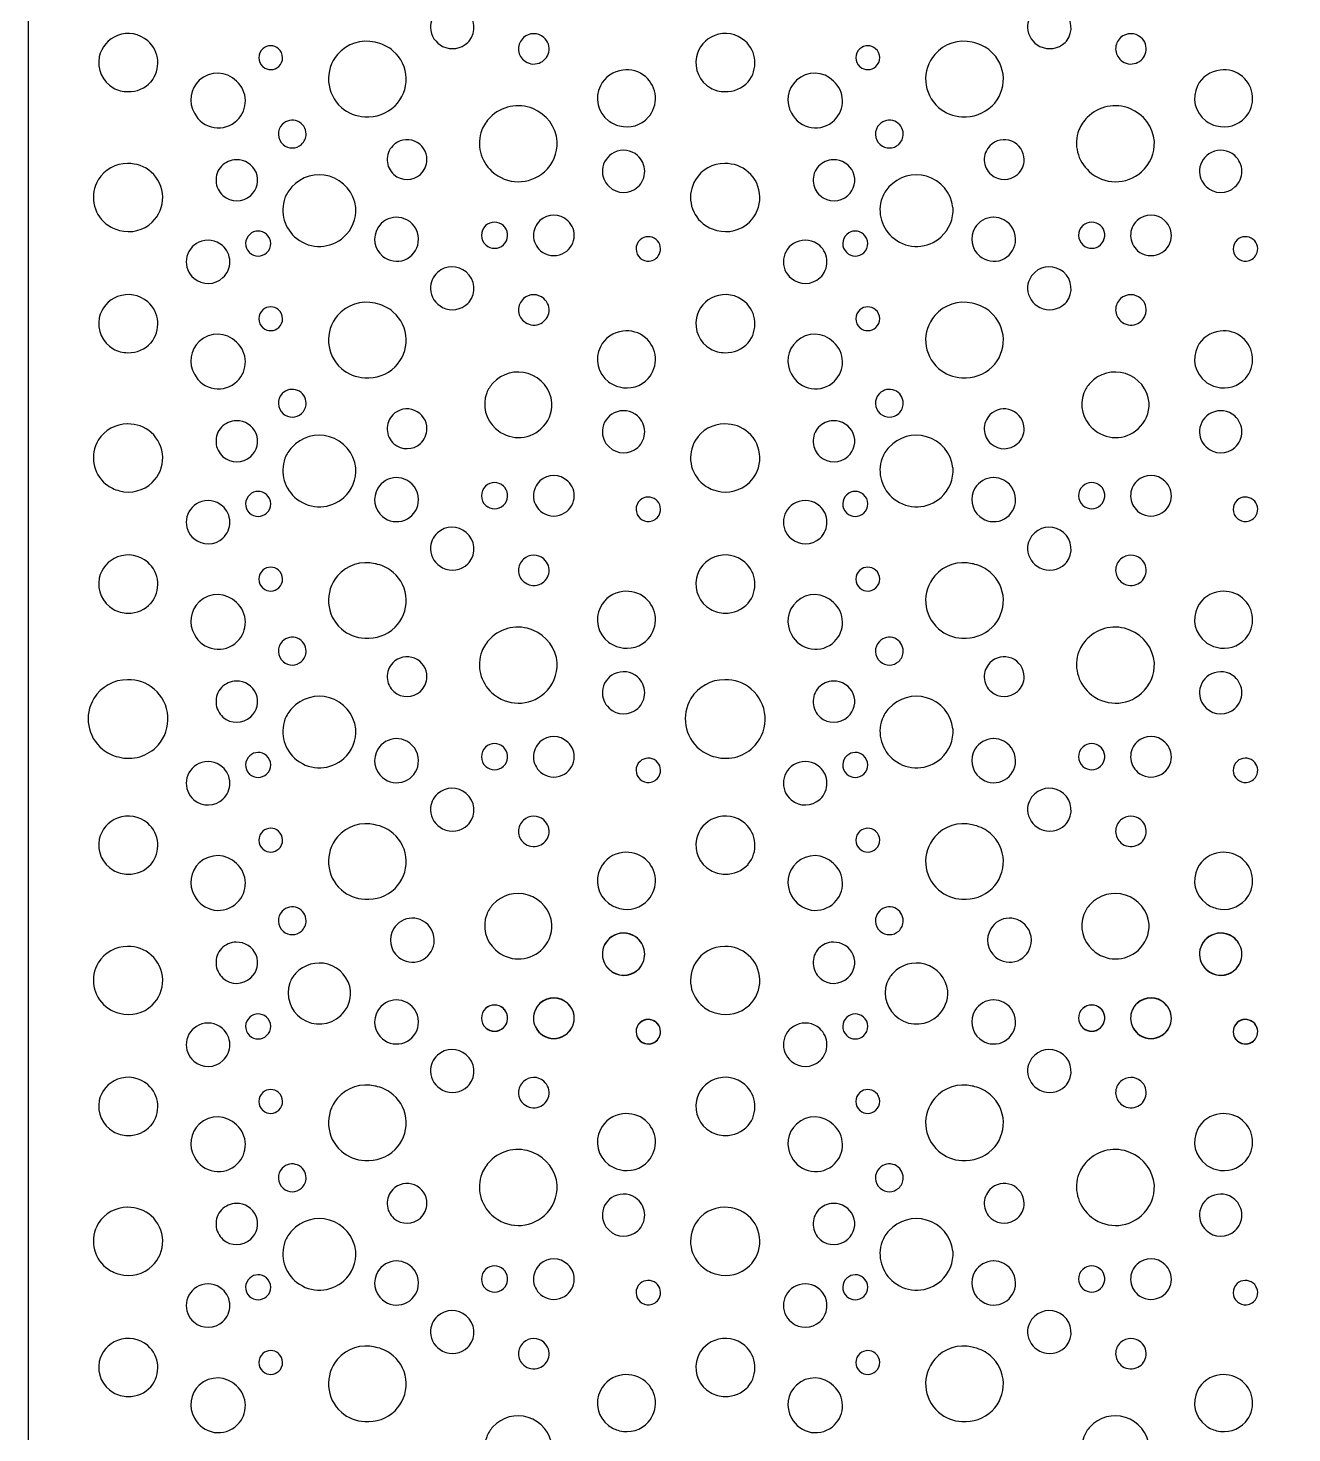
# Model space of a CAD drawing. Header units: millimetres. Extents: x -250 to 750, y -1000 to 1000.
# Drawn here: x -250 to 240, y -13 to 531 of the extents above; entities that cross this region are included whole.
import ezdxf

# ---------------------------------------------------------------- set-up
doc = ezdxf.new("R2010")
doc.units = ezdxf.units.MM
doc.layers.add('Image', color=70, linetype='Continuous')

msp = doc.modelspace()

# ---------------------------------------------------------------- linework, layer by layer
at = {"layer": 'Image'}
msp.add_lwpolyline([(250, 1000), (-250, 1000), (-250, -1000), (250, -1000), (750, -1000), (750, 1000)], close=True, dxfattribs=at)
for points in [[(-78.98, 526.01, 0.405748), (-80.11, 537.71, 0.3758), (-91.25, 537.54, 0.214558), (-94.04, 531.21, 0.27055), (-89.27, 523.98, 0.316894), (-79.46, 525.51, 0.018749), (-79.01, 525.97, 0.004342)], [(152.54, 526.01, 0.405748), (151.41, 537.71, 0.3758), (140.27, 537.54, 0.214558), (137.48, 531.21, 0.27055), (142.25, 523.98, 0.316894), (152.06, 525.51, 0.018749), (152.5, 525.97, 0.004342)], [(-202.33, 510.25, 0.405853), (-203.61, 526.11, 0.279188), (-215.31, 528.18, 0.258026), (-222.39, 519.93, 0.32343), (-217, 507.92, 0.132782), (-211.3, 506.42, 0.219067), (-202.36, 510.21, 0.002937)], [(-50.05, 527.41, 0.382886), (-57.93, 527.36, 0.448892), (-57.84, 518.58, 0.274981), (-51.9, 517.5, 0.258431), (-48.14, 521.68, 0.280999)], [(29.19, 510.25, 0.405853), (27.91, 526.11, 0.279188), (16.21, 528.18, 0.258026), (9.13, 519.93, 0.32343), (14.52, 507.92, 0.132782), (20.21, 506.42, 0.219067), (29.16, 510.21, 0.002937)], [(181.47, 527.41, 0.382886), (173.59, 527.36, 0.448892), (173.68, 518.58, 0.274981), (179.62, 517.5, 0.258431), (183.38, 521.68, 0.280999)], [(-158.92, 516.04, 0.375812), (-152.82, 516.2, 0.447222), (-152.92, 523.07, 0.375373), (-159.01, 523.05, 0.452768), (-158.98, 516.1, 0.005603)], [(-107.74, 500.91, 0.438656), (-108.39, 522.17, 0.120095), (-114.51, 525.31, 0.014466), (-115.48, 525.57, 0.28048), (-130, 520.85, 0.411899), (-128.52, 500.31, 0.170578), (-119.47, 496.7, 0.213874)], [(72.6, 516.04, 0.375812), (78.7, 516.2, 0.447222), (78.6, 523.07, 0.375373), (72.51, 523.05, 0.452768), (72.54, 516.1, 0.005603)], [(123.78, 500.91, 0.438656), (123.13, 522.17, 0.120095), (117.01, 525.31, 0.014466), (116.04, 525.57, 0.28048), (101.52, 520.85, 0.411899), (103, 500.31, 0.170578), (112.05, 496.7, 0.213874)], [(-169.2, 510.53, 0.404601), (-183.61, 510.81, 0.350497), (-185.5, 498.07, 0.505959), (-168.88, 495.37, 0.432637)], [(-19.37, 514.77, 0.258414), (-28.12, 508.71, 0.358384), (-24.95, 495.14, 0.107007), (-20.73, 493.16, 0.28418), (-9.56, 496.49, 0.421069), (-10.66, 512.25, 0.213685)], [(62.31, 510.53, 0.404601), (47.91, 510.81, 0.350497), (46.02, 498.07, 0.505959), (62.64, 495.37, 0.432637)], [(212.15, 514.77, 0.258414), (203.39, 508.71, 0.358384), (206.57, 495.14, 0.107007), (210.79, 493.16, 0.28418), (221.96, 496.49, 0.421069), (220.86, 512.25, 0.213685)], [(-70.14, 475.54, 0.387942), (-49.81, 475.37, 0.222596), (-44.84, 487.08, 0.281722), (-54.3, 499.85, 0.302068), (-70.85, 496.46, 0.097168), (-74.1, 491.59, 0.311024)], [(161.37, 475.54, 0.387942), (181.71, 475.37, 0.222596), (186.68, 487.08, 0.281722), (177.22, 499.85, 0.302068), (160.67, 496.46, 0.097168), (157.42, 491.59, 0.311024)], [(-142.19, 489.99, 0.303753), (-145.53, 494.96, 0.30743), (-151.47, 493.72, 0.429304), (-151.13, 485.93, 0.379896), (-143.96, 486, 0.212097)], [(89.32, 489.99, 0.303753), (85.99, 494.96, 0.30743), (80.05, 493.72, 0.429304), (80.39, 485.93, 0.379896), (87.55, 486, 0.212097)], [(-95.35, 480.08, 0.303753), (-100.13, 487.21, 0.30743), (-108.63, 485.43, 0.429304), (-108.15, 474.28, 0.379896), (-97.89, 474.37, 0.212097)], [(136.17, 480.08, 0.303753), (131.39, 487.21, 0.30743), (122.88, 485.43, 0.429304), (123.36, 474.28, 0.379896), (133.63, 474.37, 0.212097)], [(-175.07, 477.54, 0.417496), (-174.44, 466.12, 0.381505), (-163.68, 466.17, 0.315493), (-161.6, 475.16, 0.301126), (-169.3, 480.05, 0.197071), (-175.04, 477.57, 0.002875)], [(-24.77, 469.64, 0.393942), (-13.6, 469.47, 0.448353), (-13.69, 481.65, 0.303845), (-22.74, 482.83, 0.268791), (-27.33, 476.18, 0.229137)], [(56.45, 477.54, 0.417496), (57.08, 466.12, 0.381505), (67.84, 466.17, 0.315493), (69.92, 475.16, 0.301126), (62.22, 480.05, 0.197071), (56.47, 477.57, 0.002875)], [(206.75, 469.64, 0.393942), (217.92, 469.47, 0.448353), (217.83, 481.65, 0.303845), (208.78, 482.83, 0.268791), (204.19, 476.18, 0.229137)], [(-211.44, 478.55, 0.263651), (-222.77, 472.25, 0.375584), (-219.83, 455.23, 0.113235), (-214.54, 452.65, 0.264025), (-201.87, 455.84, 0.439408), (-202.27, 475.25, 0.189252), (-211.37, 478.55, -0.000704)], [(-122.93, 461.55, 0.301802), (-133.2, 473.62, 0.285568), (-147.77, 469.49, 0.088132), (-150.44, 465.26, 0.321694), (-145.79, 449.45, 0.364456), (-127.55, 450.11, 0.22902), (-122.92, 461.5, 0.002917)], [(20.08, 478.55, 0.263651), (8.75, 472.25, 0.375584), (11.69, 455.23, 0.113235), (16.98, 452.65, 0.264025), (29.65, 455.84, 0.439408), (29.24, 475.25, 0.189252), (20.15, 478.55, -0.000704)], [(108.59, 461.55, 0.301802), (98.32, 473.62, 0.285568), (83.75, 469.49, 0.088132), (81.08, 465.26, 0.321694), (85.73, 449.45, 0.364456), (103.97, 450.11, 0.22902), (108.6, 461.5, 0.002917)], [(-107.29, 457.77, 0.255305), (-114.4, 453.66, 0.371104), (-112.56, 442.67, 0.272456), (-103.97, 441.26, 0.266615), (-98.72, 448, 0.314225), (-103.17, 456.75, 0.1246), (-107.27, 457.77, 0.001235)], [(-40.78, 456.41, 0.394045), (-51.53, 456.49, 0.448452), (-51.35, 444.78, 0.293825), (-42.9, 443.58, 0.263468), (-38.32, 449.69, 0.244622)], [(124.23, 457.77, 0.255305), (117.12, 453.66, 0.371104), (118.96, 442.67, 0.272456), (127.55, 441.26, 0.266615), (132.79, 448, 0.314225), (128.35, 456.75, 0.1246), (124.25, 457.77, 0.001235)], [(190.74, 456.41, 0.394045), (179.99, 456.49, 0.448452), (180.17, 444.78, 0.293825), (188.61, 443.58, 0.263468), (193.2, 449.69, 0.244622)], [(-164.12, 444.03, 0.392992), (-157.5, 444, 0.447221), (-157.61, 451.21, 0.381515), (-164.09, 451.12, 0.421546), (-164.27, 444.17, 0.011836)], [(-65.68, 454.49, 0.392996), (-72.62, 454.49, 0.441244), (-72.55, 447, 0.387246), (-65.69, 447.06, 0.38659), (-65.13, 453.88, 0.042335)], [(67.4, 444.03, 0.392992), (74.02, 444, 0.447221), (73.91, 451.21, 0.381515), (67.43, 451.12, 0.421546), (67.25, 444.17, 0.011836)], [(165.84, 454.49, 0.392996), (158.9, 454.49, 0.441244), (158.97, 447, 0.387246), (165.83, 447.06, 0.38659), (166.39, 453.88, 0.042335)], [(-185.7, 434.1, 0.382434), (-174.45, 434.33, 0.442321), (-174.61, 446.75, 0.299131), (-183.78, 448.07, 0.263105), (-188.63, 441.49, 0.254585)], [(-9.14, 440.75, 0.255387), (-5.34, 443.25, 0.359751), (-6.55, 449.16, 0.370124), (-12.74, 448.97, 0.447229), (-12.66, 441.92, 0.196543), (-9.16, 440.75, 0.001122)], [(45.82, 434.1, 0.382434), (57.07, 434.33, 0.442321), (56.91, 446.75, 0.299131), (47.74, 448.07, 0.263105), (42.89, 441.49, 0.254585)], [(222.38, 440.75, 0.255387), (226.18, 443.25, 0.359751), (224.97, 449.16, 0.370124), (218.78, 448.97, 0.447229), (218.85, 441.92, 0.196543), (222.36, 440.75, 0.001122)], [(-78.98, 424.84, 0.405748), (-80.11, 436.53, 0.3758), (-91.25, 436.37, 0.214558), (-94.04, 430.04, 0.27055), (-89.27, 422.81, 0.316894), (-79.46, 424.34, 0.018749), (-79.01, 424.8, 0.004342)], [(152.54, 424.84, 0.405748), (151.41, 436.53, 0.3758), (140.27, 436.37, 0.214558), (137.48, 430.04, 0.27055), (142.25, 422.81, 0.316894), (152.06, 424.34, 0.018749), (152.5, 424.8, 0.004342)], [(-202.33, 409.08, 0.405853), (-203.61, 424.94, 0.279188), (-215.31, 427, 0.258026), (-222.39, 418.75, 0.32343), (-217, 406.75, 0.132782), (-211.3, 405.25, 0.219067), (-202.36, 409.04, 0.002937)], [(-107.74, 399.73, 0.438656), (-108.39, 421, 0.120095), (-114.51, 424.14, 0.014466), (-115.48, 424.4, 0.28048), (-130, 419.68, 0.411899), (-128.52, 399.13, 0.170578), (-119.47, 395.53, 0.213874)], [(-50.05, 426.23, 0.382886), (-57.93, 426.19, 0.448892), (-57.84, 417.41, 0.274981), (-51.9, 416.33, 0.258431), (-48.14, 420.5, 0.280999)], [(29.19, 409.08, 0.405853), (27.91, 424.94, 0.279188), (16.21, 427, 0.258026), (9.13, 418.75, 0.32343), (14.52, 406.75, 0.132782), (20.21, 405.25, 0.219067), (29.16, 409.04, 0.002937)], [(123.78, 399.73, 0.438656), (123.13, 421, 0.120095), (117.01, 424.14, 0.014466), (116.04, 424.4, 0.28048), (101.52, 419.68, 0.411899), (103, 399.13, 0.170578), (112.05, 395.53, 0.213874)], [(181.47, 426.23, 0.382886), (173.59, 426.19, 0.448892), (173.68, 417.41, 0.274981), (179.62, 416.33, 0.258431), (183.38, 420.5, 0.280999)], [(-158.92, 414.87, 0.375812), (-152.82, 415.02, 0.447222), (-152.92, 421.89, 0.375373), (-159.01, 421.88, 0.452768), (-158.98, 414.93, 0.005603)], [(72.6, 414.87, 0.375812), (78.7, 415.02, 0.447222), (78.6, 421.89, 0.375373), (72.51, 421.88, 0.452768), (72.54, 414.93, 0.005603)], [(-169.2, 409.36, 0.404601), (-183.61, 409.63, 0.350497), (-185.5, 396.9, 0.505959), (-168.88, 394.2, 0.432637)], [(-19.37, 413.6, 0.258414), (-28.12, 407.54, 0.358384), (-24.95, 393.97, 0.107007), (-20.73, 391.99, 0.28418), (-9.56, 395.31, 0.421069), (-10.66, 411.07, 0.213685)], [(62.31, 409.36, 0.404601), (47.91, 409.63, 0.350497), (46.02, 396.9, 0.505959), (62.64, 394.2, 0.432637)], [(212.15, 413.6, 0.258414), (203.39, 407.54, 0.358384), (206.57, 393.97, 0.107007), (210.79, 391.99, 0.28418), (221.96, 395.31, 0.421069), (220.86, 411.07, 0.213685)], [(-68.75, 375.86, 0.388054), (-51.17, 375.71, 0.221929), (-46.88, 385.81, 0.301986), (-56.07, 397.15, 0.291089), (-69.77, 393.47, 0.086651), (-72.2, 389.65, 0.309968), (-68.79, 375.89, -0.00009)], [(162.77, 375.86, 0.388054), (180.34, 375.71, 0.221929), (184.64, 385.81, 0.301986), (175.45, 397.15, 0.291089), (161.75, 393.47, 0.086651), (159.31, 389.65, 0.309968), (162.73, 375.89, -0.00009)], [(-142.19, 385.66, 0.303753), (-145.53, 390.64, 0.30743), (-151.47, 389.4, 0.429304), (-151.13, 381.61, 0.379896), (-143.96, 381.68, 0.212097)], [(89.32, 385.66, 0.303753), (85.99, 390.64, 0.30743), (80.05, 389.4, 0.429304), (80.39, 381.61, 0.379896), (87.55, 381.68, 0.212097)], [(-95.35, 375.76, 0.303753), (-100.13, 382.89, 0.30743), (-108.63, 381.11, 0.429304), (-108.15, 369.96, 0.379896), (-97.89, 370.05, 0.212097)], [(-24.77, 368.72, 0.393942), (-13.6, 368.55, 0.448353), (-13.69, 380.73, 0.303845), (-22.74, 381.91, 0.268791), (-27.33, 375.26, 0.229137)], [(136.17, 375.76, 0.303753), (131.39, 382.89, 0.30743), (122.88, 381.11, 0.429304), (123.36, 369.96, 0.379896), (133.63, 370.05, 0.212097)], [(206.75, 368.72, 0.393942), (217.92, 368.55, 0.448353), (217.83, 380.73, 0.303845), (208.78, 381.91, 0.268791), (204.19, 375.26, 0.229137)], [(-211.44, 377.63, 0.263651), (-222.77, 371.33, 0.375584), (-219.83, 354.32, 0.113235), (-214.54, 351.73, 0.264025), (-201.87, 354.92, 0.439408), (-202.27, 374.33, 0.189252), (-211.37, 377.63, -0.000704)], [(-175.07, 376.37, 0.417496), (-174.44, 364.95, 0.381505), (-163.68, 365, 0.315493), (-161.6, 373.99, 0.301126), (-169.3, 378.88, 0.197071), (-175.04, 376.4, 0.002875)], [(20.08, 377.63, 0.263651), (8.75, 371.33, 0.375584), (11.69, 354.32, 0.113235), (16.98, 351.73, 0.264025), (29.65, 354.92, 0.439408), (29.24, 374.33, 0.189252), (20.15, 377.63, -0.000704)], [(56.45, 376.37, 0.417496), (57.08, 364.95, 0.381505), (67.84, 365, 0.315493), (69.92, 373.99, 0.301126), (62.22, 378.88, 0.197071), (56.47, 376.4, 0.002875)], [(-122.93, 360.63, 0.301802), (-133.2, 372.7, 0.285568), (-147.77, 368.57, 0.088132), (-150.44, 364.34, 0.321694), (-145.79, 348.53, 0.364456), (-127.55, 349.19, 0.22902), (-122.92, 360.58, 0.002917)], [(108.59, 360.63, 0.301802), (98.32, 372.7, 0.285568), (83.75, 368.57, 0.088132), (81.08, 364.34, 0.321694), (85.73, 348.53, 0.364456), (103.97, 349.19, 0.22902), (108.6, 360.58, 0.002917)], [(-107.29, 356.85, 0.255305), (-114.4, 352.74, 0.371104), (-112.56, 341.75, 0.272456), (-103.97, 340.34, 0.266615), (-98.72, 347.08, 0.314225), (-103.17, 355.83, 0.1246), (-107.27, 356.85, 0.001235)], [(-65.68, 353.57, 0.392996), (-72.62, 353.57, 0.441244), (-72.55, 346.08, 0.387246), (-65.69, 346.14, 0.38659), (-65.13, 352.96, 0.042335)], [(-40.78, 355.49, 0.394045), (-51.53, 355.57, 0.448452), (-51.35, 343.86, 0.293825), (-42.9, 342.66, 0.263468), (-38.32, 348.77, 0.244622)], [(124.23, 356.85, 0.255305), (117.12, 352.74, 0.371104), (118.96, 341.75, 0.272456), (127.55, 340.34, 0.266615), (132.79, 347.08, 0.314225), (128.35, 355.83, 0.1246), (124.25, 356.85, 0.001235)], [(165.84, 353.57, 0.392996), (158.9, 353.57, 0.441244), (158.97, 346.08, 0.387246), (165.83, 346.14, 0.38659), (166.39, 352.96, 0.042335)], [(190.74, 355.49, 0.394045), (179.99, 355.57, 0.448452), (180.17, 343.86, 0.293825), (188.61, 342.66, 0.263468), (193.2, 348.77, 0.244622)], [(-164.12, 343.11, 0.392992), (-157.5, 343.08, 0.447221), (-157.61, 350.3, 0.381515), (-164.09, 350.2, 0.421546), (-164.27, 343.25, 0.011836)], [(-9.14, 339.83, 0.255387), (-5.34, 342.33, 0.359751), (-6.55, 348.24, 0.370124), (-12.74, 348.05, 0.447229), (-12.66, 341, 0.196543), (-9.16, 339.83, 0.001122)], [(67.4, 343.11, 0.392992), (74.02, 343.08, 0.447221), (73.91, 350.3, 0.381515), (67.43, 350.2, 0.421546), (67.25, 343.25, 0.011836)], [(222.38, 339.83, 0.255387), (226.18, 342.33, 0.359751), (224.97, 348.24, 0.370124), (218.78, 348.05, 0.447229), (218.85, 341, 0.196543), (222.36, 339.83, 0.001122)], [(-185.7, 333.19, 0.382434), (-174.45, 333.41, 0.442321), (-174.61, 345.83, 0.299131), (-183.78, 347.15, 0.263105), (-188.63, 340.57, 0.254585)], [(45.82, 333.19, 0.382434), (57.07, 333.41, 0.442321), (56.91, 345.83, 0.299131), (47.74, 347.15, 0.263105), (42.89, 340.57, 0.254585)], [(-78.98, 323.92, 0.405748), (-80.11, 335.61, 0.3758), (-91.25, 335.45, 0.214558), (-94.04, 329.12, 0.27055), (-89.27, 321.89, 0.316894), (-79.46, 323.42, 0.018749), (-79.01, 323.88, 0.004342)], [(152.54, 323.92, 0.405748), (151.41, 335.61, 0.3758), (140.27, 335.45, 0.214558), (137.48, 329.12, 0.27055), (142.25, 321.89, 0.316894), (152.06, 323.42, 0.018749), (152.5, 323.88, 0.004342)], [(-202.33, 308.16, 0.405853), (-203.61, 324.02, 0.279188), (-215.31, 326.08, 0.258026), (-222.39, 317.84, 0.32343), (-217, 305.83, 0.132782), (-211.3, 304.33, 0.219067), (-202.36, 308.12, 0.002937)], [(-50.05, 325.31, 0.382886), (-57.93, 325.27, 0.448892), (-57.84, 316.49, 0.274981), (-51.9, 315.41, 0.258431), (-48.14, 319.58, 0.280999)], [(29.19, 308.16, 0.405853), (27.91, 324.02, 0.279188), (16.21, 326.08, 0.258026), (9.13, 317.84, 0.32343), (14.52, 305.83, 0.132782), (20.21, 304.33, 0.219067), (29.16, 308.12, 0.002937)], [(181.47, 325.31, 0.382886), (173.59, 325.27, 0.448892), (173.68, 316.49, 0.274981), (179.62, 315.41, 0.258431), (183.38, 319.58, 0.280999)], [(-158.92, 313.95, 0.375812), (-152.82, 314.1, 0.447222), (-152.92, 320.97, 0.375373), (-159.01, 320.96, 0.452768), (-158.98, 314.01, 0.005603)], [(-107.74, 298.81, 0.438656), (-108.39, 320.08, 0.120095), (-114.51, 323.22, 0.014466), (-115.48, 323.48, 0.28048), (-130, 318.76, 0.411899), (-128.52, 298.21, 0.170578), (-119.47, 294.61, 0.213874)], [(72.6, 313.95, 0.375812), (78.7, 314.1, 0.447222), (78.6, 320.97, 0.375373), (72.51, 320.96, 0.452768), (72.54, 314.01, 0.005603)], [(123.78, 298.81, 0.438656), (123.13, 320.08, 0.120095), (117.01, 323.22, 0.014466), (116.04, 323.48, 0.28048), (101.52, 318.76, 0.411899), (103, 298.21, 0.170578), (112.05, 294.61, 0.213874)], [(-169.2, 308.44, 0.404601), (-183.61, 308.71, 0.350497), (-185.5, 295.98, 0.505959), (-168.88, 293.28, 0.432637)], [(-19.37, 312.68, 0.258414), (-28.12, 306.62, 0.358384), (-24.95, 293.05, 0.107007), (-20.73, 291.07, 0.28418), (-9.56, 294.4, 0.421069), (-10.66, 310.15, 0.213685)], [(62.31, 308.44, 0.404601), (47.91, 308.71, 0.350497), (46.02, 295.98, 0.505959), (62.64, 293.28, 0.432637)], [(212.15, 312.68, 0.258414), (203.39, 306.62, 0.358384), (206.57, 293.05, 0.107007), (210.79, 291.07, 0.28418), (221.96, 294.4, 0.421069), (220.86, 310.15, 0.213685)], [(-142.19, 289.58, 0.303753), (-145.53, 294.56, 0.30743), (-151.47, 293.32, 0.429304), (-151.13, 285.53, 0.379896), (-143.96, 285.6, 0.212097)], [(-70.14, 273.45, 0.387942), (-49.81, 273.27, 0.222596), (-44.84, 284.99, 0.281722), (-54.3, 297.76, 0.302068), (-70.85, 294.37, 0.097168), (-74.1, 289.5, 0.311024)], [(89.32, 289.58, 0.303753), (85.99, 294.56, 0.30743), (80.05, 293.32, 0.429304), (80.39, 285.53, 0.379896), (87.55, 285.6, 0.212097)], [(161.37, 273.45, 0.387942), (181.71, 273.27, 0.222596), (186.68, 284.99, 0.281722), (177.22, 297.76, 0.302068), (160.67, 294.37, 0.097168), (157.42, 289.5, 0.311024)], [(-95.35, 279.68, 0.303753), (-100.13, 286.81, 0.30743), (-108.63, 285.03, 0.429304), (-108.15, 273.88, 0.379896), (-97.89, 273.97, 0.212097)], [(136.17, 279.68, 0.303753), (131.39, 286.81, 0.30743), (122.88, 285.03, 0.429304), (123.36, 273.88, 0.379896), (133.63, 273.97, 0.212097)], [(-211.43, 278.49, 0.263247), (-224.5, 271.23, 0.374991), (-221.16, 251.6, 0.114146), (-215.01, 248.57, 0.284063), (-199.62, 253.15, 0.420888), (-201.12, 274.86, 0.184824)], [(-175.07, 275.45, 0.417496), (-174.44, 264.03, 0.381505), (-163.68, 264.08, 0.315493), (-161.6, 273.07, 0.301126), (-169.3, 277.96, 0.197071), (-175.04, 275.48, 0.002875)], [(-24.77, 267.54, 0.393942), (-13.6, 267.38, 0.448353), (-13.69, 279.56, 0.303845), (-22.74, 280.74, 0.268791), (-27.33, 274.09, 0.229137)], [(20.09, 278.49, 0.263247), (7.01, 271.23, 0.374991), (10.36, 251.6, 0.114146), (16.51, 248.57, 0.284063), (31.9, 253.15, 0.420888), (30.4, 274.86, 0.184824)], [(56.45, 275.45, 0.417496), (57.08, 264.03, 0.381505), (67.84, 264.08, 0.315493), (69.92, 273.07, 0.301126), (62.22, 277.96, 0.197071), (56.47, 275.48, 0.002875)], [(206.75, 267.54, 0.393942), (217.92, 267.38, 0.448353), (217.83, 279.56, 0.303845), (208.78, 280.74, 0.268791), (204.19, 274.09, 0.229137)], [(-122.93, 259.46, 0.301802), (-133.2, 271.53, 0.285568), (-147.77, 267.4, 0.088132), (-150.44, 263.17, 0.321694), (-145.79, 247.36, 0.364456), (-127.55, 248.02, 0.22902), (-122.92, 259.41, 0.002917)], [(108.59, 259.46, 0.301802), (98.32, 271.53, 0.285568), (83.75, 267.4, 0.088132), (81.08, 263.17, 0.321694), (85.73, 247.36, 0.364456), (103.97, 248.02, 0.22902), (108.6, 259.41, 0.002917)], [(-40.78, 254.32, 0.394045), (-51.53, 254.4, 0.448452), (-51.35, 242.68, 0.293825), (-42.9, 241.49, 0.263468), (-38.32, 247.6, 0.244622)], [(190.74, 254.32, 0.394045), (179.99, 254.4, 0.448452), (180.17, 242.68, 0.293825), (188.61, 241.49, 0.263468), (193.2, 247.6, 0.244622)], [(-107.29, 255.68, 0.255305), (-114.4, 251.57, 0.371104), (-112.56, 240.58, 0.272456), (-103.97, 239.17, 0.266615), (-98.72, 245.9, 0.314225), (-103.17, 254.66, 0.1246), (-107.27, 255.68, 0.001235)], [(-65.68, 252.4, 0.392996), (-72.62, 252.4, 0.441244), (-72.55, 244.91, 0.387246), (-65.69, 244.96, 0.38659), (-65.13, 251.78, 0.042335)], [(124.23, 255.68, 0.255305), (117.12, 251.57, 0.371104), (118.96, 240.58, 0.272456), (127.55, 239.17, 0.266615), (132.79, 245.9, 0.314225), (128.35, 254.66, 0.1246), (124.25, 255.68, 0.001235)], [(165.84, 252.4, 0.392996), (158.9, 252.4, 0.441244), (158.97, 244.91, 0.387246), (165.83, 244.96, 0.38659), (166.39, 251.78, 0.042335)], [(-185.7, 232.01, 0.382434), (-174.45, 232.24, 0.442321), (-174.61, 244.66, 0.299131), (-183.78, 245.98, 0.263105), (-188.63, 239.4, 0.254585)], [(-164.12, 241.94, 0.392992), (-157.5, 241.91, 0.447221), (-157.61, 249.12, 0.381515), (-164.09, 249.03, 0.421546), (-164.27, 242.08, 0.011836)], [(-9.14, 238.66, 0.255387), (-5.34, 241.16, 0.359751), (-6.55, 247.06, 0.370124), (-12.74, 246.87, 0.447229), (-12.66, 239.82, 0.196543), (-9.16, 238.66, 0.001122)], [(45.82, 232.01, 0.382434), (57.07, 232.24, 0.442321), (56.91, 244.66, 0.299131), (47.74, 245.98, 0.263105), (42.89, 239.4, 0.254585)], [(67.4, 241.94, 0.392992), (74.02, 241.91, 0.447221), (73.91, 249.12, 0.381515), (67.43, 249.03, 0.421546), (67.25, 242.08, 0.011836)], [(222.38, 238.66, 0.255387), (226.18, 241.16, 0.359751), (224.97, 247.06, 0.370124), (218.78, 246.87, 0.447229), (218.85, 239.82, 0.196543), (222.36, 238.66, 0.001122)], [(-78.98, 222.75, 0.405748), (-80.11, 234.44, 0.3758), (-91.25, 234.27, 0.214558), (-94.04, 227.95, 0.27055), (-89.27, 220.72, 0.316894), (-79.46, 222.24, 0.018749), (-79.01, 222.71, 0.004342)], [(152.54, 222.75, 0.405748), (151.41, 234.44, 0.3758), (140.27, 234.27, 0.214558), (137.48, 227.95, 0.27055), (142.25, 220.72, 0.316894), (152.06, 222.24, 0.018749), (152.5, 222.71, 0.004342)], [(-202.33, 206.98, 0.405853), (-203.61, 222.85, 0.279188), (-215.31, 224.91, 0.258026), (-222.39, 216.66, 0.32343), (-217, 204.66, 0.132782), (-211.3, 203.15, 0.219067), (-202.36, 206.95, 0.002937)], [(-50.05, 224.14, 0.382886), (-57.93, 224.09, 0.448892), (-57.84, 215.31, 0.274981), (-51.9, 214.24, 0.258431), (-48.14, 218.41, 0.280999)], [(29.19, 206.98, 0.405853), (27.91, 222.85, 0.279188), (16.21, 224.91, 0.258026), (9.13, 216.66, 0.32343), (14.52, 204.66, 0.132782), (20.21, 203.15, 0.219067), (29.16, 206.95, 0.002937)], [(181.47, 224.14, 0.382886), (173.59, 224.09, 0.448892), (173.68, 215.31, 0.274981), (179.62, 214.24, 0.258431), (183.38, 218.41, 0.280999)], [(-158.92, 212.78, 0.375812), (-152.82, 212.93, 0.447222), (-152.92, 219.8, 0.375373), (-159.01, 219.78, 0.452768), (-158.98, 212.84, 0.005603)], [(-107.74, 197.64, 0.438656), (-108.39, 218.91, 0.120095), (-114.51, 222.05, 0.014466), (-115.48, 222.31, 0.28048), (-130, 217.59, 0.411899), (-128.52, 197.04, 0.170578), (-119.47, 193.44, 0.213874)], [(72.6, 212.78, 0.375812), (78.7, 212.93, 0.447222), (78.6, 219.8, 0.375373), (72.51, 219.78, 0.452768), (72.54, 212.84, 0.005603)], [(123.78, 197.64, 0.438656), (123.13, 218.91, 0.120095), (117.01, 222.05, 0.014466), (116.04, 222.31, 0.28048), (101.52, 217.59, 0.411899), (103, 197.04, 0.170578), (112.05, 193.44, 0.213874)], [(-169.2, 207.27, 0.404601), (-183.61, 207.54, 0.350497), (-185.5, 194.81, 0.505959), (-168.88, 192.1, 0.432637)], [(-19.37, 211.51, 0.258414), (-28.12, 205.44, 0.358384), (-24.95, 191.87, 0.107007), (-20.73, 189.89, 0.28418), (-9.56, 193.22, 0.421069), (-10.66, 208.98, 0.213685)], [(62.31, 207.27, 0.404601), (47.91, 207.54, 0.350497), (46.02, 194.81, 0.505959), (62.64, 192.1, 0.432637)], [(212.15, 211.51, 0.258414), (203.39, 205.44, 0.358384), (206.57, 191.87, 0.107007), (210.79, 189.89, 0.28418), (221.96, 193.22, 0.421069), (220.86, 208.98, 0.213685)], [(-68.75, 173.77, 0.388054), (-51.17, 173.62, 0.221929), (-46.88, 183.71, 0.301986), (-56.07, 195.06, 0.291089), (-69.77, 191.37, 0.086651), (-72.2, 187.56, 0.309968), (-68.79, 173.8, -0.00009)], [(162.77, 173.77, 0.388054), (180.34, 173.62, 0.221929), (184.64, 183.71, 0.301986), (175.45, 195.06, 0.291089), (161.75, 191.37, 0.086651), (159.31, 187.56, 0.309968), (162.73, 173.8, -0.00009)], [(-142.19, 185.09, 0.303753), (-145.53, 190.06, 0.30743), (-151.47, 188.82, 0.429304), (-151.13, 181.04, 0.379896), (-143.96, 181.1, 0.212097)], [(-101.16, 186.1, 0.255305), (-108.27, 181.99, 0.371104), (-106.43, 170.99, 0.272456), (-97.84, 169.59, 0.266615), (-92.6, 176.32, 0.314225), (-97.04, 185.08, 0.1246), (-101.14, 186.1, 0.001235)], [(89.32, 185.09, 0.303753), (85.99, 190.06, 0.30743), (80.05, 188.82, 0.429304), (80.39, 181.04, 0.379896), (87.55, 181.1, 0.212097)], [(130.35, 186.1, 0.255305), (123.25, 181.99, 0.371104), (125.08, 170.99, 0.272456), (133.68, 169.59, 0.266615), (138.92, 176.32, 0.314225), (134.48, 185.08, 0.1246), (130.38, 186.1, 0.001235)], [(-24.77, 166.28, 0.393942), (-13.6, 166.11, 0.448353), (-13.69, 178.29, 0.303845), (-22.74, 179.48, 0.268791), (-27.33, 172.82, 0.229137)], [(-24.77, 166.2, 0.393942), (-13.6, 166.03, 0.448353), (-13.69, 178.21, 0.303845), (-22.74, 179.39, 0.268791), (-27.33, 172.74, 0.229137)], [(206.75, 166.28, 0.393942), (217.92, 166.11, 0.448353), (217.83, 178.29, 0.303845), (208.78, 179.48, 0.268791), (204.19, 172.82, 0.229137)], [(206.75, 166.2, 0.393942), (217.92, 166.03, 0.448353), (217.83, 178.21, 0.303845), (208.78, 179.39, 0.268791), (204.19, 172.74, 0.229137)], [(-211.44, 175.11, 0.263651), (-222.77, 168.81, 0.375584), (-219.83, 151.8, 0.113235), (-214.54, 149.21, 0.264025), (-201.87, 152.4, 0.439408), (-202.27, 171.81, 0.189252), (-211.37, 175.11, -0.000704)], [(-175.07, 174.28, 0.417496), (-174.44, 162.86, 0.381505), (-163.68, 162.91, 0.315493), (-161.6, 171.89, 0.301126), (-169.3, 176.79, 0.197071), (-175.04, 174.31, 0.002875)], [(20.08, 175.11, 0.263651), (8.75, 168.81, 0.375584), (11.69, 151.8, 0.113235), (16.98, 149.21, 0.264025), (29.65, 152.4, 0.439408), (29.24, 171.81, 0.189252), (20.15, 175.11, -0.000704)], [(56.45, 174.28, 0.417496), (57.08, 162.86, 0.381505), (67.84, 162.91, 0.315493), (69.92, 171.89, 0.301126), (62.22, 176.79, 0.197071), (56.47, 174.31, 0.002875)], [(-124.96, 157.9, 0.301498), (-133.78, 168.23, 0.285284), (-146.26, 164.68, 0.087563), (-148.53, 161.08, 0.337171), (-143.93, 147.17, 0.353217), (-128.72, 148.37, 0.222581)], [(106.56, 157.9, 0.301498), (97.74, 168.23, 0.285284), (85.26, 164.68, 0.087563), (82.98, 161.08, 0.337171), (87.59, 147.17, 0.353217), (102.8, 148.37, 0.222581)], [(-107.29, 154.42, 0.255305), (-114.4, 150.3, 0.371104), (-112.56, 139.31, 0.272456), (-103.97, 137.9, 0.266615), (-98.72, 144.64, 0.314225), (-103.17, 153.4, 0.1246), (-107.27, 154.42, 0.001235)], [(-65.68, 151.13, 0.392996), (-72.62, 151.13, 0.441244), (-72.55, 143.64, 0.387246), (-65.69, 143.7, 0.38659), (-65.13, 150.52, 0.042335)], [(-40.78, 153.05, 0.394045), (-51.53, 153.13, 0.448452), (-51.35, 141.42, 0.293825), (-42.9, 140.23, 0.263468), (-38.32, 146.33, 0.244622)], [(-40.78, 152.97, 0.394045), (-51.53, 153.05, 0.448452), (-51.35, 141.34, 0.293825), (-42.9, 140.15, 0.263468), (-38.32, 146.25, 0.244622)], [(124.23, 154.42, 0.255305), (117.12, 150.3, 0.371104), (118.96, 139.31, 0.272456), (127.55, 137.9, 0.266615), (132.79, 144.64, 0.314225), (128.35, 153.4, 0.1246), (124.25, 154.42, 0.001235)], [(165.84, 151.13, 0.392996), (158.9, 151.13, 0.441244), (158.97, 143.64, 0.387246), (165.83, 143.7, 0.38659), (166.39, 150.52, 0.042335)], [(190.74, 153.05, 0.394045), (179.99, 153.13, 0.448452), (180.17, 141.42, 0.293825), (188.61, 140.23, 0.263468), (193.2, 146.33, 0.244622)], [(190.74, 152.97, 0.394045), (179.99, 153.05, 0.448452), (180.17, 141.34, 0.293825), (188.61, 140.15, 0.263468), (193.2, 146.25, 0.244622)], [(-164.12, 140.59, 0.392992), (-157.5, 140.56, 0.447221), (-157.61, 147.78, 0.381515), (-164.09, 147.68, 0.421546), (-164.27, 140.73, 0.011836)], [(-65.68, 151.05, 0.392996), (-72.62, 151.05, 0.441244), (-72.55, 143.56, 0.387246), (-65.69, 143.62, 0.38659), (-65.13, 150.44, 0.042335)], [(67.4, 140.59, 0.392992), (74.02, 140.56, 0.447221), (73.91, 147.78, 0.381515), (67.43, 147.68, 0.421546), (67.25, 140.73, 0.011836)], [(165.84, 151.05, 0.392996), (158.9, 151.05, 0.441244), (158.97, 143.56, 0.387246), (165.83, 143.62, 0.38659), (166.39, 150.44, 0.042335)], [(-185.7, 130.67, 0.382434), (-174.45, 130.89, 0.442321), (-174.61, 143.31, 0.299131), (-183.78, 144.63, 0.263105), (-188.63, 138.05, 0.254585)], [(-9.14, 137.4, 0.255387), (-5.34, 139.89, 0.359751), (-6.55, 145.8, 0.370124), (-12.74, 145.61, 0.447229), (-12.66, 138.56, 0.196543), (-9.16, 137.4, 0.001122)], [(-9.14, 137.32, 0.255387), (-5.34, 139.81, 0.359751), (-6.55, 145.72, 0.370124), (-12.74, 145.53, 0.447229), (-12.66, 138.48, 0.196543), (-9.16, 137.31, 0.001122)], [(45.82, 130.67, 0.382434), (57.07, 130.89, 0.442321), (56.91, 143.31, 0.299131), (47.74, 144.63, 0.263105), (42.89, 138.05, 0.254585)], [(222.38, 137.4, 0.255387), (226.18, 139.89, 0.359751), (224.97, 145.8, 0.370124), (218.78, 145.61, 0.447229), (218.85, 138.56, 0.196543), (222.36, 137.4, 0.001122)], [(222.38, 137.32, 0.255387), (226.18, 139.81, 0.359751), (224.97, 145.72, 0.370124), (218.78, 145.53, 0.447229), (218.85, 138.48, 0.196543), (222.36, 137.31, 0.001122)], [(-78.98, 121.48, 0.405748), (-80.11, 133.18, 0.3758), (-91.25, 133.01, 0.214558), (-94.04, 126.68, 0.27055), (-89.27, 119.45, 0.316894), (-79.46, 120.98, 0.018749), (-79.01, 121.44, 0.004342)], [(152.54, 121.48, 0.405748), (151.41, 133.18, 0.3758), (140.27, 133.01, 0.214558), (137.48, 126.68, 0.27055), (142.25, 119.45, 0.316894), (152.06, 120.98, 0.018749), (152.5, 121.44, 0.004342)], [(-202.33, 105.72, 0.405853), (-203.61, 121.58, 0.279188), (-215.31, 123.65, 0.258026), (-222.39, 115.4, 0.32343), (-217, 103.39, 0.132782), (-211.3, 101.89, 0.219067), (-202.36, 105.68, 0.002937)], [(-107.74, 96.38, 0.438656), (-108.39, 117.64, 0.120095), (-114.51, 120.78, 0.014466), (-115.48, 121.04, 0.28048), (-130, 116.33, 0.411899), (-128.52, 95.78, 0.170578), (-119.47, 92.17, 0.213874)], [(-50.05, 122.88, 0.382886), (-57.93, 122.83, 0.448892), (-57.84, 114.05, 0.274981), (-51.9, 112.97, 0.258431), (-48.14, 117.15, 0.280999)], [(29.19, 105.72, 0.405853), (27.91, 121.58, 0.279188), (16.21, 123.65, 0.258026), (9.13, 115.4, 0.32343), (14.52, 103.39, 0.132782), (20.21, 101.89, 0.219067), (29.16, 105.68, 0.002937)], [(123.78, 96.38, 0.438656), (123.13, 117.64, 0.120095), (117.01, 120.78, 0.014466), (116.04, 121.04, 0.28048), (101.52, 116.33, 0.411899), (103, 95.78, 0.170578), (112.05, 92.17, 0.213874)], [(181.47, 122.88, 0.382886), (173.59, 122.83, 0.448892), (173.68, 114.05, 0.274981), (179.62, 112.97, 0.258431), (183.38, 117.15, 0.280999)], [(-158.92, 111.51, 0.375812), (-152.82, 111.67, 0.447222), (-152.92, 118.54, 0.375373), (-159.01, 118.52, 0.452768), (-158.98, 111.57, 0.005603)], [(72.6, 111.51, 0.375812), (78.7, 111.67, 0.447222), (78.6, 118.54, 0.375373), (72.51, 118.52, 0.452768), (72.54, 111.57, 0.005603)], [(-169.2, 106, 0.404601), (-183.61, 106.28, 0.350497), (-185.5, 93.54, 0.505959), (-168.88, 90.84, 0.432637)], [(-19.37, 110.24, 0.258414), (-28.12, 104.18, 0.358384), (-24.95, 90.61, 0.107007), (-20.73, 88.63, 0.28418), (-9.56, 91.96, 0.421069), (-10.66, 107.72, 0.213685)], [(62.31, 106, 0.404601), (47.91, 106.28, 0.350497), (46.02, 93.54, 0.505959), (62.64, 90.84, 0.432637)], [(212.15, 110.24, 0.258414), (203.39, 104.18, 0.358384), (206.57, 90.61, 0.107007), (210.79, 88.63, 0.28418), (221.96, 91.96, 0.421069), (220.86, 107.72, 0.213685)], [(-70.14, 71.01, 0.387942), (-49.81, 70.84, 0.222596), (-44.84, 82.55, 0.281722), (-54.3, 95.32, 0.302068), (-70.85, 91.93, 0.097168), (-74.1, 87.06, 0.311024)], [(161.37, 71.01, 0.387942), (181.71, 70.84, 0.222596), (186.68, 82.55, 0.281722), (177.22, 95.32, 0.302068), (160.67, 91.93, 0.097168), (157.42, 87.06, 0.311024)], [(-142.19, 85.46, 0.303753), (-145.53, 90.43, 0.30743), (-151.47, 89.19, 0.429304), (-151.13, 81.41, 0.379896), (-143.96, 81.47, 0.212097)], [(89.32, 85.46, 0.303753), (85.99, 90.43, 0.30743), (80.05, 89.19, 0.429304), (80.39, 81.41, 0.379896), (87.55, 81.47, 0.212097)], [(-95.35, 75.56, 0.303753), (-100.13, 82.68, 0.30743), (-108.63, 80.9, 0.429304), (-108.15, 69.75, 0.379896), (-97.89, 69.85, 0.212097)], [(136.17, 75.56, 0.303753), (131.39, 82.68, 0.30743), (122.88, 80.9, 0.429304), (123.36, 69.75, 0.379896), (133.63, 69.85, 0.212097)], [(-24.77, 65.11, 0.393942), (-13.6, 64.94, 0.448353), (-13.69, 77.12, 0.303845), (-22.74, 78.3, 0.268791), (-27.33, 71.65, 0.229137)], [(206.75, 65.11, 0.393942), (217.92, 64.94, 0.448353), (217.83, 77.12, 0.303845), (208.78, 78.3, 0.268791), (204.19, 71.65, 0.229137)], [(-211.44, 74.02, 0.263651), (-222.77, 67.72, 0.375584), (-219.83, 50.71, 0.113235), (-214.54, 48.12, 0.264025), (-201.87, 51.31, 0.439408), (-202.27, 70.72, 0.189252), (-211.37, 74.02, -0.000704)], [(-175.07, 73.01, 0.417496), (-174.44, 61.59, 0.381505), (-163.68, 61.64, 0.315493), (-161.6, 70.63, 0.301126), (-169.3, 75.52, 0.197071), (-175.04, 73.04, 0.002875)], [(20.08, 74.02, 0.263651), (8.75, 67.72, 0.375584), (11.69, 50.71, 0.113235), (16.98, 48.12, 0.264025), (29.65, 51.31, 0.439408), (29.24, 70.72, 0.189252), (20.15, 74.02, -0.000704)], [(56.45, 73.01, 0.417496), (57.08, 61.59, 0.381505), (67.84, 61.64, 0.315493), (69.92, 70.63, 0.301126), (62.22, 75.52, 0.197071), (56.47, 73.04, 0.002875)], [(-122.93, 57.02, 0.301802), (-133.2, 69.09, 0.285568), (-147.77, 64.96, 0.088132), (-150.44, 60.73, 0.321694), (-145.79, 44.92, 0.364456), (-127.55, 45.58, 0.22902), (-122.92, 56.97, 0.002917)], [(108.59, 57.02, 0.301802), (98.32, 69.09, 0.285568), (83.75, 64.96, 0.088132), (81.08, 60.73, 0.321694), (85.73, 44.92, 0.364456), (103.97, 45.58, 0.22902), (108.6, 56.97, 0.002917)], [(-107.29, 53.24, 0.255305), (-114.4, 49.13, 0.371104), (-112.56, 38.14, 0.272456), (-103.97, 36.73, 0.266615), (-98.72, 43.47, 0.314225), (-103.17, 52.22, 0.1246), (-107.27, 53.24, 0.001235)], [(-65.68, 49.96, 0.392996), (-72.62, 49.96, 0.441244), (-72.55, 42.47, 0.387246), (-65.69, 42.53, 0.38659), (-65.13, 49.35, 0.042335)], [(-40.78, 51.88, 0.394045), (-51.53, 51.96, 0.448452), (-51.35, 40.25, 0.293825), (-42.9, 39.05, 0.263468), (-38.32, 45.16, 0.244622)], [(124.23, 53.24, 0.255305), (117.12, 49.13, 0.371104), (118.96, 38.14, 0.272456), (127.55, 36.73, 0.266615), (132.79, 43.47, 0.314225), (128.35, 52.22, 0.1246), (124.25, 53.24, 0.001235)], [(165.84, 49.96, 0.392996), (158.9, 49.96, 0.441244), (158.97, 42.47, 0.387246), (165.83, 42.53, 0.38659), (166.39, 49.35, 0.042335)], [(190.74, 51.88, 0.394045), (179.99, 51.96, 0.448452), (180.17, 40.25, 0.293825), (188.61, 39.05, 0.263468), (193.2, 45.16, 0.244622)], [(-185.7, 29.58, 0.382434), (-174.45, 29.8, 0.442321), (-174.61, 42.22, 0.299131), (-183.78, 43.54, 0.263105), (-188.63, 36.96, 0.254585)], [(-164.12, 39.5, 0.392992), (-157.5, 39.47, 0.447221), (-157.61, 46.69, 0.381515), (-164.09, 46.59, 0.421546), (-164.27, 39.64, 0.011836)], [(-9.14, 36.22, 0.255387), (-5.34, 38.72, 0.359751), (-6.55, 44.63, 0.370124), (-12.74, 44.44, 0.447229), (-12.66, 37.39, 0.196543), (-9.16, 36.22, 0.001122)], [(45.82, 29.58, 0.382434), (57.07, 29.8, 0.442321), (56.91, 42.22, 0.299131), (47.74, 43.54, 0.263105), (42.89, 36.96, 0.254585)], [(67.4, 39.5, 0.392992), (74.02, 39.47, 0.447221), (73.91, 46.69, 0.381515), (67.43, 46.59, 0.421546), (67.25, 39.64, 0.011836)], [(222.38, 36.22, 0.255387), (226.18, 38.72, 0.359751), (224.97, 44.63, 0.370124), (218.78, 44.44, 0.447229), (218.85, 37.39, 0.196543), (222.36, 36.22, 0.001122)], [(-78.98, 20.31, 0.405748), (-80.11, 32, 0.3758), (-91.25, 31.84, 0.214558), (-94.04, 25.51, 0.27055), (-89.27, 18.28, 0.316894), (-79.46, 19.81, 0.018749), (-79.01, 20.27, 0.004342)], [(152.54, 20.31, 0.405748), (151.41, 32, 0.3758), (140.27, 31.84, 0.214558), (137.48, 25.51, 0.27055), (142.25, 18.28, 0.316894), (152.06, 19.81, 0.018749), (152.5, 20.27, 0.004342)], [(-202.33, 4.55, 0.405853), (-203.61, 20.41, 0.279188), (-215.31, 22.47, 0.258026), (-222.39, 14.23, 0.32343), (-217, 2.22, 0.132782), (-211.3, 0.72, 0.219067), (-202.36, 4.51, 0.002937)], [(-50.05, 21.7, 0.382886), (-57.93, 21.66, 0.448892), (-57.84, 12.88, 0.274981), (-51.9, 11.8, 0.258431), (-48.14, 15.97, 0.280999)], [(29.19, 4.55, 0.405853), (27.91, 20.41, 0.279188), (16.21, 22.47, 0.258026), (9.13, 14.23, 0.32343), (14.52, 2.22, 0.132782), (20.21, 0.72, 0.219067), (29.16, 4.51, 0.002937)], [(181.47, 21.7, 0.382886), (173.59, 21.66, 0.448892), (173.68, 12.88, 0.274981), (179.62, 11.8, 0.258431), (183.38, 15.97, 0.280999)], [(-158.92, 10.34, 0.375812), (-152.82, 10.49, 0.447222), (-152.92, 17.36, 0.375373), (-159.01, 17.35, 0.452768), (-158.98, 10.4, 0.005603)], [(-107.74, -4.8, 0.438656), (-108.39, 16.47, 0.120095), (-114.51, 19.61, 0.014466), (-115.48, 19.87, 0.28048), (-130, 15.15, 0.411899), (-128.52, -5.4, 0.170578), (-119.47, -9, 0.213874)], [(72.6, 10.34, 0.375812), (78.7, 10.49, 0.447222), (78.6, 17.36, 0.375373), (72.51, 17.35, 0.452768), (72.54, 10.4, 0.005603)], [(123.78, -4.8, 0.438656), (123.13, 16.47, 0.120095), (117.01, 19.61, 0.014466), (116.04, 19.87, 0.28048), (101.52, 15.15, 0.411899), (103, -5.4, 0.170578), (112.05, -9, 0.213874)], [(-169.2, 4.83, 0.404601), (-183.61, 5.11, 0.350497), (-185.5, -7.63, 0.505959), (-168.88, -10.33, 0.432637)], [(-19.37, 9.07, 0.258414), (-28.12, 3.01, 0.358384), (-24.95, -10.56, 0.107007), (-20.73, -12.54, 0.28418), (-9.56, -9.21, 0.421069), (-10.66, 6.54, 0.213685)], [(62.31, 4.83, 0.404601), (47.91, 5.11, 0.350497), (46.02, -7.63, 0.505959), (62.64, -10.33, 0.432637)], [(212.15, 9.07, 0.258414), (203.39, 3.01, 0.358384), (206.57, -10.56, 0.107007), (210.79, -12.54, 0.28418), (221.96, -9.21, 0.421069), (220.86, 6.54, 0.213685)], [(-68.75, -28.67, 0.388054), (-51.17, -28.82, 0.221929), (-46.88, -18.72, 0.301986), (-56.07, -7.38, 0.291089), (-69.77, -11.06, 0.086651), (-72.2, -14.88, 0.309968), (-68.79, -28.64, -0.00009)], [(162.77, -28.67, 0.388054), (180.34, -28.82, 0.221929), (184.64, -18.72, 0.301986), (175.45, -7.38, 0.291089), (161.75, -11.06, 0.086651), (159.31, -14.88, 0.309968), (162.73, -28.64, -0.00009)]]:
    msp.add_lwpolyline(points, format="xyb", close=True, dxfattribs=at)

doc.saveas('drawing.dxf')
